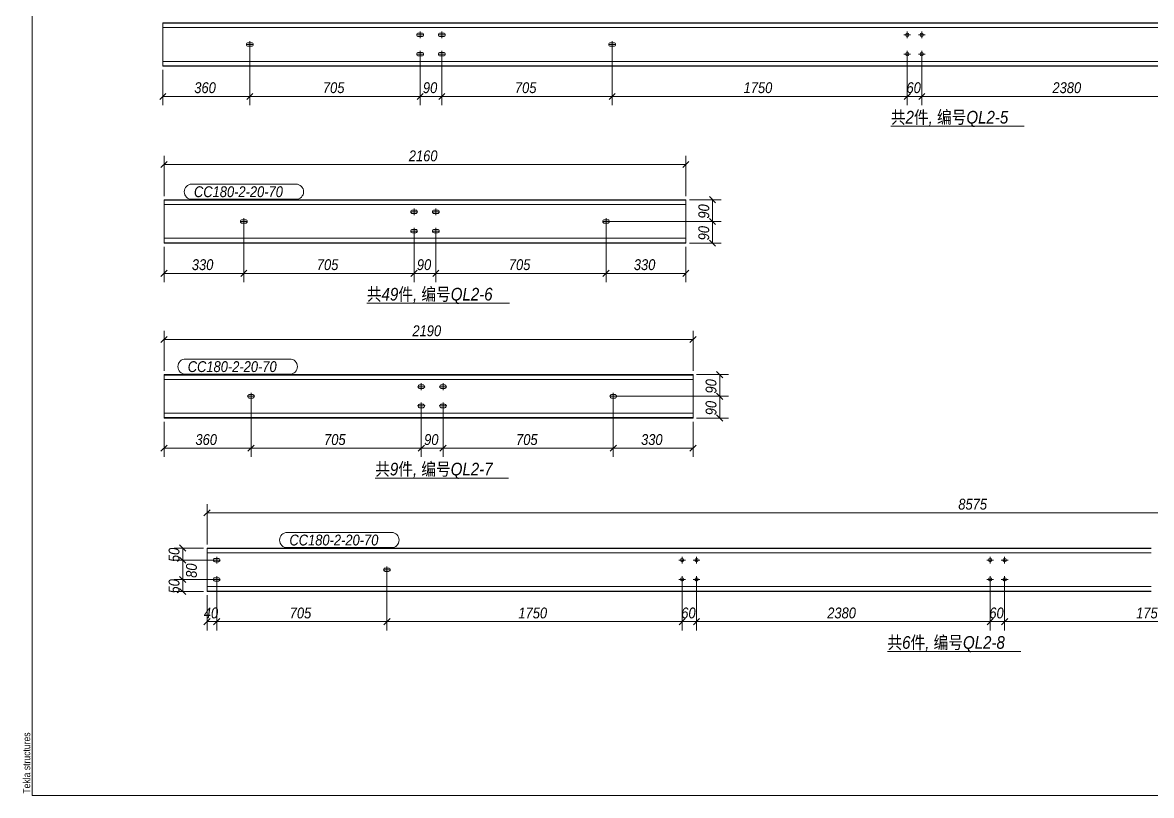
# Model space of a CAD drawing. Extents: x 857 to 4439, y -1249 to 4637.
# Drawn here: x 857.2 to 1168.8, y 3196.1 to 3409.5 of the extents above; entities that cross this region are included whole.
import ezdxf

# ---------------------------------------------------------------- set-up
doc = ezdxf.new("R2010")
doc.units = 0
doc.header["$LTSCALE"] = 1000
doc.header["$MEASUREMENT"] = 0
doc.linetypes.add('XKITLINE00', pattern=[0])
doc.linetypes.add('XKITLINE02', pattern=[4, 2, -2])
for name, color, linetype, lineweight in [('Bolt', 7, 'Continuous', 0), ('DrawingSheet', 5, 'Continuous', 0), ('OtherObjectType', 1, 'Continuous', 0), ('Part', 2, 'Continuous', 0), ('PartMark', 3, 'Continuous', 0), ('Z-DIMENSIONS', 1, 'Continuous', 0)]:
    doc.layers.add(name, color=color, linetype=linetype, lineweight=lineweight)
doc.styles.add('Arial', font='arial.ttf')
doc.styles.add('Arial Italic', font='ariali.ttf')

# ---------------------------------------------------------------- blocks, each defined once
blk = doc.blocks.new('墙面檩条2A')
at = {"layer": 'Bolt', "color": 3, "linetype": 'XKITLINE00', "lineweight": 0}
for p, q in [((111.23, 215.17), (111.19, 215)), ((111.33, 215.33), (111.23, 215.17)), ((111.48, 215.43), (111.33, 215.33)), ((111.66, 215.46), (111.48, 215.43)), ((112.59, 215.46), (111.66, 215.46)), ((112.13, 215.93), (112.13, 214.06)), ((112.77, 215.43), (112.59, 215.46)), ((112.92, 215.33), (112.77, 215.43)), ((113.02, 215.17), (112.92, 215.33)), ((113.06, 215), (113.02, 215.17)), ((117.23, 215.17), (117.19, 215)), ((117.33, 215.33), (117.23, 215.17)), ((117.48, 215.43), (117.33, 215.33)), ((117.66, 215.46), (117.48, 215.43)), ((118.59, 215.46), (117.66, 215.46)), ((118.13, 215.93), (118.13, 214.06)), ((118.77, 215.43), (118.59, 215.46)), ((118.92, 215.33), (118.77, 215.43)), ((119.02, 215.17), (118.92, 215.33)), ((119.06, 215), (119.02, 215.17)), ((246.59, 214.06), (246.59, 215.93)), ((250.59, 214.06), (250.59, 215.93)), ((64.23, 212.51), (64.19, 212.33)), ((64.19, 212.33), (64.19, 212.33)), ((64.19, 212.33), (64.23, 212.15)), ((66.06, 212.33), (64.19, 212.33)), ((64.33, 212.66), (64.23, 212.51)), ((64.23, 212.15), (64.33, 212)), ((64.48, 212.76), (64.33, 212.66)), ((64.33, 212), (64.48, 211.9)), ((64.66, 212.8), (64.48, 212.76)), ((64.48, 211.9), (64.66, 211.86)), ((65.59, 212.8), (64.66, 212.8)), ((65.13, 213.26), (65.13, 211.4)), ((65.77, 212.76), (65.59, 212.8)), ((65.59, 211.86), (65.77, 211.9)), ((65.92, 212.66), (65.77, 212.76)), ((65.77, 211.9), (65.92, 212)), ((66.02, 212.51), (65.92, 212.66)), ((65.92, 212), (66.02, 212.15)), ((66.06, 212.33), (66.02, 212.51)), ((66.02, 212.15), (66.06, 212.33)), ((66.06, 212.33), (66.06, 212.33)), ((111.19, 215), (111.19, 215)), ((111.19, 215), (111.23, 214.82)), ((113.06, 215), (111.19, 215)), ((111.23, 214.82), (111.33, 214.67)), ((111.33, 214.67), (111.48, 214.56)), ((111.48, 214.56), (111.66, 214.53)), ((111.66, 214.53), (112.59, 214.53)), ((112.59, 214.53), (112.77, 214.56)), ((112.77, 214.56), (112.92, 214.67)), ((112.92, 214.67), (113.02, 214.82)), ((113.02, 214.82), (113.06, 215)), ((113.06, 215), (113.06, 215)), ((117.19, 215), (117.19, 215)), ((117.19, 215), (117.23, 214.82)), ((119.06, 215), (117.19, 215)), ((117.23, 214.82), (117.33, 214.67)), ((117.33, 214.67), (117.48, 214.56)), ((117.48, 214.56), (117.66, 214.53)), ((117.66, 214.53), (118.59, 214.53)), ((118.59, 214.53), (118.77, 214.56)), ((118.77, 214.56), (118.92, 214.67)), ((118.92, 214.67), (119.02, 214.82)), ((119.02, 214.82), (119.06, 215)), ((119.06, 215), (119.06, 215)), ((164.23, 212.51), (164.19, 212.33)), ((164.19, 212.33), (164.19, 212.33)), ((164.19, 212.33), (164.23, 212.15)), ((166.06, 212.33), (164.19, 212.33)), ((164.33, 212.66), (164.23, 212.51)), ((164.23, 212.15), (164.33, 212)), ((164.48, 212.76), (164.33, 212.66)), ((164.33, 212), (164.48, 211.9)), ((164.66, 212.8), (164.48, 212.76)), ((164.48, 211.9), (164.66, 211.86)), ((165.59, 212.8), (164.66, 212.8)), ((165.13, 213.26), (165.13, 211.4)), ((165.77, 212.76), (165.59, 212.8)), ((165.59, 211.86), (165.77, 211.9)), ((165.92, 212.66), (165.77, 212.76)), ((165.77, 211.9), (165.92, 212)), ((166.02, 212.51), (165.92, 212.66)), ((165.92, 212), (166.02, 212.15)), ((166.06, 212.33), (166.02, 212.51)), ((166.02, 212.15), (166.06, 212.33)), ((166.06, 212.33), (166.06, 212.33)), ((247.52, 215), (245.66, 215)), ((251.52, 215), (249.66, 215)), ((64.66, 211.86), (65.59, 211.86)), ((111.23, 209.84), (111.19, 209.66)), ((111.19, 209.66), (111.19, 209.66)), ((111.19, 209.66), (111.23, 209.48)), ((113.06, 209.66), (111.19, 209.66)), ((111.33, 209.99), (111.23, 209.84)), ((111.23, 209.48), (111.33, 209.33)), ((111.48, 210.09), (111.33, 209.99)), ((111.33, 209.33), (111.48, 209.23)), ((111.66, 210.13), (111.48, 210.09)), ((111.48, 209.23), (111.66, 209.2)), ((112.59, 210.13), (111.66, 210.13)), ((111.66, 209.2), (112.59, 209.2)), ((112.13, 210.6), (112.13, 208.73)), ((112.77, 210.09), (112.59, 210.13)), ((112.59, 209.2), (112.77, 209.23)), ((112.92, 209.99), (112.77, 210.09)), ((112.77, 209.23), (112.92, 209.33)), ((113.02, 209.84), (112.92, 209.99)), ((112.92, 209.33), (113.02, 209.48)), ((113.06, 209.66), (113.02, 209.84)), ((113.02, 209.48), (113.06, 209.66)), ((113.06, 209.66), (113.06, 209.66)), ((117.23, 209.84), (117.19, 209.66)), ((117.19, 209.66), (117.19, 209.66)), ((117.19, 209.66), (117.23, 209.48)), ((119.06, 209.66), (117.19, 209.66)), ((117.33, 209.99), (117.23, 209.84)), ((117.23, 209.48), (117.33, 209.33)), ((117.48, 210.09), (117.33, 209.99)), ((117.33, 209.33), (117.48, 209.23)), ((117.66, 210.13), (117.48, 210.09)), ((117.48, 209.23), (117.66, 209.2)), ((118.59, 210.13), (117.66, 210.13)), ((117.66, 209.2), (118.59, 209.2)), ((118.13, 210.6), (118.13, 208.73)), ((118.77, 210.09), (118.59, 210.13)), ((118.59, 209.2), (118.77, 209.23)), ((118.92, 209.99), (118.77, 210.09)), ((118.77, 209.23), (118.92, 209.33)), ((119.02, 209.84), (118.92, 209.99)), ((118.92, 209.33), (119.02, 209.48)), ((119.06, 209.66), (119.02, 209.84)), ((119.02, 209.48), (119.06, 209.66)), ((119.06, 209.66), (119.06, 209.66)), ((164.66, 211.86), (165.59, 211.86)), ((247.52, 209.66), (245.66, 209.66)), ((246.59, 208.73), (246.59, 210.6)), ((251.52, 209.66), (249.66, 209.66)), ((250.59, 208.73), (250.59, 210.6)), ((109.55, 166.32), (109.52, 166.14)), ((109.52, 166.14), (109.52, 166.14)), ((109.52, 166.14), (109.55, 165.96)), ((111.38, 166.14), (109.52, 166.14)), ((109.65, 166.47), (109.55, 166.32)), ((109.55, 165.96), (109.65, 165.81)), ((109.81, 166.57), (109.65, 166.47)), ((109.65, 165.81), (109.81, 165.71)), ((109.98, 166.61), (109.81, 166.57)), ((109.81, 165.71), (109.98, 165.68)), ((110.92, 166.61), (109.98, 166.61)), ((109.98, 165.68), (110.92, 165.68)), ((110.45, 167.08), (110.45, 165.21)), ((111.1, 166.57), (110.92, 166.61)), ((110.92, 165.68), (111.1, 165.71)), ((111.25, 166.47), (111.1, 166.57)), ((111.1, 165.71), (111.25, 165.81)), ((111.35, 166.32), (111.25, 166.47)), ((111.25, 165.81), (111.35, 165.96)), ((111.38, 166.14), (111.35, 166.32)), ((111.35, 165.96), (111.38, 166.14)), ((111.38, 166.14), (111.38, 166.14)), ((115.55, 166.32), (115.52, 166.14)), ((115.52, 166.14), (115.52, 166.14)), ((115.52, 166.14), (115.55, 165.96)), ((117.38, 166.14), (115.52, 166.14)), ((115.65, 166.47), (115.55, 166.32)), ((115.55, 165.96), (115.65, 165.81)), ((115.81, 166.57), (115.65, 166.47)), ((115.65, 165.81), (115.81, 165.71)), ((115.98, 166.61), (115.81, 166.57)), ((115.81, 165.71), (115.98, 165.68)), ((116.92, 166.61), (115.98, 166.61)), ((115.98, 165.68), (116.92, 165.68)), ((116.45, 167.08), (116.45, 165.21)), ((117.1, 166.57), (116.92, 166.61)), ((116.92, 165.68), (117.1, 165.71)), ((117.25, 166.47), (117.1, 166.57)), ((117.1, 165.71), (117.25, 165.81)), ((117.35, 166.32), (117.25, 166.47)), ((117.25, 165.81), (117.35, 165.96)), ((117.38, 166.14), (117.35, 166.32)), ((117.35, 165.96), (117.38, 166.14)), ((117.38, 166.14), (117.38, 166.14)), ((62.55, 163.65), (62.52, 163.48)), ((62.52, 163.48), (62.52, 163.48)), ((62.52, 163.48), (62.55, 163.3)), ((64.38, 163.48), (62.52, 163.48)), ((62.65, 163.81), (62.55, 163.65)), ((62.55, 163.3), (62.65, 163.15)), ((62.81, 163.91), (62.65, 163.81)), ((62.65, 163.15), (62.81, 163.04)), ((62.98, 163.94), (62.81, 163.91)), ((62.81, 163.04), (62.98, 163.01)), ((63.92, 163.94), (62.98, 163.94)), ((62.98, 163.01), (63.92, 163.01)), ((63.45, 164.41), (63.45, 162.54)), ((64.1, 163.91), (63.92, 163.94)), ((63.92, 163.01), (64.1, 163.04)), ((64.25, 163.81), (64.1, 163.91)), ((64.1, 163.04), (64.25, 163.15)), ((64.35, 163.65), (64.25, 163.81)), ((64.25, 163.15), (64.35, 163.3)), ((64.38, 163.48), (64.35, 163.65)), ((64.35, 163.3), (64.38, 163.48)), ((64.38, 163.48), (64.38, 163.48)), ((162.55, 163.65), (162.52, 163.48)), ((162.52, 163.48), (162.52, 163.48)), ((162.52, 163.48), (162.55, 163.3)), ((164.38, 163.48), (162.52, 163.48)), ((162.65, 163.81), (162.55, 163.65)), ((162.55, 163.3), (162.65, 163.15)), ((162.81, 163.91), (162.65, 163.81)), ((162.65, 163.15), (162.81, 163.04)), ((162.98, 163.94), (162.81, 163.91)), ((162.81, 163.04), (162.98, 163.01)), ((163.92, 163.94), (162.98, 163.94)), ((162.98, 163.01), (163.92, 163.01)), ((163.45, 164.41), (163.45, 162.54)), ((164.1, 163.91), (163.92, 163.94)), ((163.92, 163.01), (164.1, 163.04)), ((164.25, 163.81), (164.1, 163.91)), ((164.1, 163.04), (164.25, 163.15)), ((164.35, 163.65), (164.25, 163.81)), ((164.25, 163.15), (164.35, 163.3)), ((164.38, 163.48), (164.35, 163.65)), ((164.35, 163.3), (164.38, 163.48)), ((164.38, 163.48), (164.38, 163.48)), ((109.55, 160.99), (109.52, 160.81)), ((109.52, 160.81), (109.52, 160.81)), ((109.52, 160.81), (109.55, 160.63)), ((111.38, 160.81), (109.52, 160.81)), ((109.65, 161.14), (109.55, 160.99)), ((109.55, 160.63), (109.65, 160.48)), ((109.81, 161.24), (109.65, 161.14)), ((109.65, 160.48), (109.81, 160.38)), ((109.98, 161.28), (109.81, 161.24)), ((109.81, 160.38), (109.98, 160.34)), ((110.92, 161.28), (109.98, 161.28)), ((109.98, 160.34), (110.92, 160.34)), ((110.45, 161.74), (110.45, 159.88)), ((111.1, 161.24), (110.92, 161.28)), ((110.92, 160.34), (111.1, 160.38)), ((111.25, 161.14), (111.1, 161.24)), ((111.1, 160.38), (111.25, 160.48)), ((111.35, 160.99), (111.25, 161.14)), ((111.25, 160.48), (111.35, 160.63)), ((111.38, 160.81), (111.35, 160.99)), ((111.35, 160.63), (111.38, 160.81)), ((111.38, 160.81), (111.38, 160.81)), ((115.55, 160.99), (115.52, 160.81)), ((115.52, 160.81), (115.52, 160.81)), ((115.52, 160.81), (115.55, 160.63)), ((117.38, 160.81), (115.52, 160.81)), ((115.65, 161.14), (115.55, 160.99)), ((115.55, 160.63), (115.65, 160.48)), ((115.81, 161.24), (115.65, 161.14)), ((115.65, 160.48), (115.81, 160.38)), ((115.98, 161.28), (115.81, 161.24)), ((115.81, 160.38), (115.98, 160.34)), ((116.92, 161.28), (115.98, 161.28)), ((115.98, 160.34), (116.92, 160.34)), ((116.45, 161.74), (116.45, 159.88)), ((117.1, 161.24), (116.92, 161.28)), ((116.92, 160.34), (117.1, 160.38)), ((117.25, 161.14), (117.1, 161.24)), ((117.1, 160.38), (117.25, 160.48)), ((117.35, 160.99), (117.25, 161.14)), ((117.25, 160.48), (117.35, 160.63)), ((117.38, 160.81), (117.35, 160.99)), ((117.35, 160.63), (117.38, 160.81)), ((117.38, 160.81), (117.38, 160.81)), ((112.45, 118.79), (112.45, 116.92)), ((118.45, 118.79), (118.45, 116.92)), ((64.55, 115.37), (64.52, 115.19)), ((64.65, 115.52), (64.55, 115.37)), ((64.81, 115.62), (64.65, 115.52)), ((64.98, 115.65), (64.81, 115.62)), ((65.92, 115.65), (64.98, 115.65)), ((65.45, 116.12), (65.45, 114.25)), ((66.1, 115.62), (65.92, 115.65)), ((66.25, 115.52), (66.1, 115.62)), ((66.35, 115.37), (66.25, 115.52)), ((66.38, 115.19), (66.35, 115.37)), ((111.55, 118.03), (111.52, 117.85)), ((111.52, 117.85), (111.52, 117.85)), ((111.52, 117.85), (111.55, 117.68)), ((113.38, 117.85), (111.52, 117.85)), ((111.65, 118.18), (111.55, 118.03)), ((111.55, 117.68), (111.65, 117.52)), ((111.81, 118.29), (111.65, 118.18)), ((111.65, 117.52), (111.81, 117.42)), ((111.98, 118.32), (111.81, 118.29)), ((111.81, 117.42), (111.98, 117.39)), ((112.92, 118.32), (111.98, 118.32)), ((111.98, 117.39), (112.92, 117.39)), ((113.1, 118.29), (112.92, 118.32)), ((112.92, 117.39), (113.1, 117.42)), ((113.25, 118.18), (113.1, 118.29)), ((113.1, 117.42), (113.25, 117.52)), ((113.35, 118.03), (113.25, 118.18)), ((113.25, 117.52), (113.35, 117.68)), ((113.38, 117.85), (113.35, 118.03)), ((113.35, 117.68), (113.38, 117.85)), ((113.38, 117.85), (113.38, 117.85)), ((117.55, 118.03), (117.52, 117.85)), ((117.52, 117.85), (117.52, 117.85)), ((117.52, 117.85), (117.55, 117.68)), ((119.38, 117.85), (117.52, 117.85)), ((117.65, 118.18), (117.55, 118.03)), ((117.55, 117.68), (117.65, 117.52)), ((117.81, 118.29), (117.65, 118.18)), ((117.65, 117.52), (117.81, 117.42)), ((117.98, 118.32), (117.81, 118.29)), ((117.81, 117.42), (117.98, 117.39)), ((118.92, 118.32), (117.98, 118.32)), ((117.98, 117.39), (118.92, 117.39)), ((119.1, 118.29), (118.92, 118.32)), ((118.92, 117.39), (119.1, 117.42)), ((119.25, 118.18), (119.1, 118.29)), ((119.1, 117.42), (119.25, 117.52)), ((119.35, 118.03), (119.25, 118.18)), ((119.25, 117.52), (119.35, 117.68)), ((119.38, 117.85), (119.35, 118.03)), ((119.35, 117.68), (119.38, 117.85)), ((119.38, 117.85), (119.38, 117.85)), ((164.55, 115.37), (164.52, 115.19)), ((164.65, 115.52), (164.55, 115.37)), ((164.81, 115.62), (164.65, 115.52)), ((164.98, 115.65), (164.81, 115.62)), ((165.92, 115.65), (164.98, 115.65)), ((165.45, 116.12), (165.45, 114.25)), ((166.1, 115.62), (165.92, 115.65)), ((166.25, 115.52), (166.1, 115.62)), ((166.35, 115.37), (166.25, 115.52)), ((166.38, 115.19), (166.35, 115.37)), ((64.52, 115.19), (64.52, 115.19)), ((64.52, 115.19), (64.55, 115.01)), ((66.38, 115.19), (64.52, 115.19)), ((64.55, 115.01), (64.65, 114.86)), ((64.65, 114.86), (64.81, 114.76)), ((64.81, 114.76), (64.98, 114.72)), ((64.98, 114.72), (65.92, 114.72)), ((65.92, 114.72), (66.1, 114.76)), ((66.1, 114.76), (66.25, 114.86)), ((66.25, 114.86), (66.35, 115.01)), ((66.35, 115.01), (66.38, 115.19)), ((66.38, 115.19), (66.38, 115.19)), ((111.55, 112.7), (111.52, 112.52)), ((111.52, 112.52), (111.52, 112.52)), ((111.52, 112.52), (111.55, 112.34)), ((113.38, 112.52), (111.52, 112.52)), ((111.65, 112.85), (111.55, 112.7)), ((111.55, 112.34), (111.65, 112.19)), ((111.81, 112.95), (111.65, 112.85)), ((111.65, 112.19), (111.81, 112.09)), ((111.98, 112.99), (111.81, 112.95)), ((112.92, 112.99), (111.98, 112.99)), ((112.45, 113.45), (112.45, 111.59)), ((113.1, 112.95), (112.92, 112.99)), ((113.25, 112.85), (113.1, 112.95)), ((113.1, 112.09), (113.25, 112.19)), ((113.35, 112.7), (113.25, 112.85)), ((113.25, 112.19), (113.35, 112.34)), ((113.38, 112.52), (113.35, 112.7)), ((113.35, 112.34), (113.38, 112.52)), ((113.38, 112.52), (113.38, 112.52)), ((117.55, 112.7), (117.52, 112.52)), ((117.52, 112.52), (117.52, 112.52)), ((117.52, 112.52), (117.55, 112.34)), ((119.38, 112.52), (117.52, 112.52)), ((117.65, 112.85), (117.55, 112.7)), ((117.55, 112.34), (117.65, 112.19)), ((117.81, 112.95), (117.65, 112.85)), ((117.65, 112.19), (117.81, 112.09)), ((117.98, 112.99), (117.81, 112.95)), ((118.92, 112.99), (117.98, 112.99)), ((118.45, 113.45), (118.45, 111.59)), ((119.1, 112.95), (118.92, 112.99)), ((119.25, 112.85), (119.1, 112.95)), ((119.1, 112.09), (119.25, 112.19)), ((119.35, 112.7), (119.25, 112.85)), ((119.25, 112.19), (119.35, 112.34)), ((119.38, 112.52), (119.35, 112.7)), ((119.35, 112.34), (119.38, 112.52)), ((119.38, 112.52), (119.38, 112.52)), ((164.52, 115.19), (164.52, 115.19)), ((164.52, 115.19), (164.55, 115.01)), ((166.38, 115.19), (164.52, 115.19)), ((164.55, 115.01), (164.65, 114.86)), ((164.65, 114.86), (164.81, 114.76)), ((164.81, 114.76), (164.98, 114.72)), ((164.98, 114.72), (165.92, 114.72)), ((165.92, 114.72), (166.1, 114.76)), ((166.1, 114.76), (166.25, 114.86)), ((166.25, 114.86), (166.35, 115.01)), ((166.35, 115.01), (166.38, 115.19)), ((166.38, 115.19), (166.38, 115.19)), ((111.81, 112.09), (111.98, 112.05)), ((111.98, 112.05), (112.92, 112.05)), ((112.92, 112.05), (113.1, 112.09)), ((117.81, 112.09), (117.98, 112.05)), ((117.98, 112.05), (118.92, 112.05)), ((118.92, 112.05), (119.1, 112.09)), ((55.07, 70.15), (55.04, 69.98)), ((55.04, 69.98), (55.04, 69.98)), ((55.04, 69.98), (55.07, 69.8)), ((56.9, 69.98), (55.04, 69.98)), ((55.17, 70.31), (55.07, 70.15)), ((55.07, 69.8), (55.17, 69.65)), ((55.32, 70.41), (55.17, 70.31)), ((55.17, 69.65), (55.32, 69.54)), ((55.5, 70.44), (55.32, 70.41)), ((55.32, 69.54), (55.5, 69.51)), ((56.44, 70.44), (55.5, 70.44)), ((55.5, 69.51), (56.44, 69.51)), ((55.97, 70.91), (55.97, 69.04)), ((56.61, 70.41), (56.44, 70.44)), ((56.44, 69.51), (56.61, 69.54)), ((56.77, 70.31), (56.61, 70.41)), ((56.61, 69.54), (56.77, 69.65)), ((56.87, 70.15), (56.77, 70.31)), ((56.77, 69.65), (56.87, 69.8)), ((56.9, 69.98), (56.87, 70.15)), ((56.87, 69.8), (56.9, 69.98)), ((56.9, 69.98), (56.9, 69.98)), ((185.37, 69.98), (183.5, 69.98)), ((184.43, 69.04), (184.43, 70.91)), ((189.37, 69.98), (187.5, 69.98)), ((188.43, 69.04), (188.43, 70.91)), ((270.4, 69.98), (268.53, 69.98)), ((269.47, 69.04), (269.47, 70.91)), ((274.4, 69.98), (272.53, 69.98)), ((273.47, 69.04), (273.47, 70.91)), ((55.97, 65.58), (55.97, 63.71)), ((102.07, 67.49), (102.04, 67.31)), ((102.04, 67.31), (102.04, 67.31)), ((102.04, 67.31), (102.07, 67.13)), ((103.9, 67.31), (102.04, 67.31)), ((102.17, 67.64), (102.07, 67.49)), ((102.07, 67.13), (102.17, 66.98)), ((102.32, 67.74), (102.17, 67.64)), ((102.17, 66.98), (102.32, 66.88)), ((102.5, 67.78), (102.32, 67.74)), ((102.32, 66.88), (102.5, 66.84)), ((103.44, 67.78), (102.5, 67.78)), ((102.5, 66.84), (103.44, 66.84)), ((102.97, 68.24), (102.97, 66.38)), ((103.61, 67.74), (103.44, 67.78)), ((103.44, 66.84), (103.61, 66.88)), ((103.77, 67.64), (103.61, 67.74)), ((103.61, 66.88), (103.77, 66.98)), ((103.87, 67.49), (103.77, 67.64)), ((103.77, 66.98), (103.87, 67.13)), ((103.9, 67.31), (103.87, 67.49)), ((103.87, 67.13), (103.9, 67.31)), ((103.9, 67.31), (103.9, 67.31)), ((184.43, 63.71), (184.43, 65.58)), ((188.43, 63.71), (188.43, 65.58)), ((269.47, 63.71), (269.47, 65.58)), ((273.47, 63.71), (273.47, 65.58)), ((55.07, 64.82), (55.04, 64.64)), ((55.04, 64.64), (55.04, 64.64)), ((55.04, 64.64), (55.07, 64.46)), ((56.9, 64.64), (55.04, 64.64)), ((55.17, 64.97), (55.07, 64.82)), ((55.07, 64.46), (55.17, 64.31)), ((55.32, 65.07), (55.17, 64.97)), ((55.17, 64.31), (55.32, 64.21)), ((55.5, 65.11), (55.32, 65.07)), ((55.32, 64.21), (55.5, 64.18)), ((56.44, 65.11), (55.5, 65.11)), ((55.5, 64.18), (56.44, 64.18)), ((56.61, 65.07), (56.44, 65.11)), ((56.44, 64.18), (56.61, 64.21)), ((56.77, 64.97), (56.61, 65.07)), ((56.61, 64.21), (56.77, 64.31)), ((56.87, 64.82), (56.77, 64.97)), ((56.77, 64.31), (56.87, 64.46)), ((56.9, 64.64), (56.87, 64.82)), ((56.87, 64.46), (56.9, 64.64)), ((56.9, 64.64), (56.9, 64.64)), ((185.37, 64.64), (183.5, 64.64)), ((189.37, 64.64), (187.5, 64.64)), ((270.4, 64.64), (268.53, 64.64)), ((274.4, 64.64), (272.53, 64.64))]:
    blk.add_line(p, q, dxfattribs=at)
for centre in [(246.59, 215), (250.59, 215), (246.59, 209.66), (250.59, 209.66), (184.43, 69.98), (188.43, 69.98), (269.47, 69.98), (273.47, 69.98), (184.43, 64.64), (188.43, 64.64), (269.47, 64.64), (273.47, 64.64)]:
    blk.add_circle(centre, 0.467, dxfattribs=at)
at = {"layer": 'DrawingSheet', "color": 5, "linetype": 'XKITLINE00', "lineweight": 0}
for p, q in [((5, 415), (5, 5)), ((5, 5), (589, 5))]:
    blk.add_line(p, q, dxfattribs=at)
at = {"layer": 'OtherObjectType', "color": 1, "linetype": 'XKITLINE00', "lineweight": 0}
for p, q in [((242.06, 189.75), (278.88, 189.75)), ((97.42, 140.89), (136.84, 140.89)), ((99.72, 92.6), (136.55, 92.6)), ((241.12, 44.73), (277.94, 44.73))]:
    blk.add_line(p, q, dxfattribs=at)
at = {"layer": 'Part', "color": 2, "linetype": 'XKITLINE00', "lineweight": 0}
for p, q in [((41.13, 206.33), (41.13, 218.33)), ((206.02, 218.33), (41.13, 218.33)), ((291.06, 218.33), (206.12, 218.33)), ((376.09, 218.33), (291.16, 218.33)), ((206.02, 217), (41.13, 217)), ((291.06, 217), (206.12, 217)), ((376.09, 217), (291.16, 217)), ((206.02, 207.66), (41.13, 207.66)), ((206.02, 206.33), (41.13, 206.33)), ((291.06, 207.66), (206.12, 207.66)), ((291.06, 206.33), (206.12, 206.33)), ((376.09, 207.66), (291.16, 207.66)), ((376.09, 206.33), (291.16, 206.33)), ((41.45, 157.48), (41.45, 169.48)), ((185.45, 169.48), (41.45, 169.48)), ((185.45, 157.48), (185.45, 169.48)), ((185.45, 168.14), (41.45, 168.14)), ((185.45, 158.81), (41.45, 158.81)), ((185.45, 157.48), (41.45, 157.48)), ((41.45, 109.19), (41.45, 121.19)), ((187.45, 121.19), (41.45, 121.19)), ((187.45, 119.85), (41.45, 119.85)), ((187.45, 109.19), (187.45, 121.19)), ((187.45, 110.52), (41.45, 110.52)), ((187.45, 109.19), (41.45, 109.19)), ((53.3, 61.31), (53.3, 73.31)), ((143.87, 73.31), (53.3, 73.31)), ((143.87, 71.98), (53.3, 71.98)), ((228.9, 73.31), (143.97, 73.31)), ((228.9, 71.98), (143.97, 71.98)), ((313.93, 73.31), (229, 73.31)), ((313.93, 71.98), (229, 71.98)), ((143.87, 62.64), (53.3, 62.64)), ((228.9, 62.64), (143.97, 62.64)), ((313.93, 62.64), (229, 62.64)), ((143.87, 61.31), (53.3, 61.31)), ((228.9, 61.31), (143.97, 61.31)), ((313.93, 61.31), (229, 61.31))]:
    blk.add_line(p, q, dxfattribs=at)
at = {"layer": 'Part', "color": 7, "linetype": 'XKITLINE02', "lineweight": 0}
for p, q in [((206.02, 218.2), (41.13, 218.2)), ((291.06, 218.2), (206.12, 218.2)), ((376.09, 218.2), (291.16, 218.2)), ((206.02, 206.46), (41.13, 206.46)), ((291.06, 206.46), (206.12, 206.46)), ((376.09, 206.46), (291.16, 206.46)), ((185.45, 169.34), (41.45, 169.34)), ((185.45, 157.61), (41.45, 157.61)), ((187.45, 121.05), (41.45, 121.05)), ((187.45, 109.32), (41.45, 109.32)), ((143.87, 73.18), (53.3, 73.18)), ((228.9, 73.18), (143.97, 73.18)), ((313.93, 73.18), (229, 73.18)), ((143.87, 61.44), (53.3, 61.44)), ((228.9, 61.44), (143.97, 61.44)), ((313.93, 61.44), (229, 61.44))]:
    blk.add_line(p, q, dxfattribs=at)
at = {"layer": 'PartMark', "color": 1, "linetype": 'XKITLINE00', "lineweight": 0}
for p, q in [((49.1, 173.78), (77.87, 173.78)), ((49.1, 169.58), (77.87, 169.58)), ((47.38, 125.49), (76.15, 125.49)), ((47.38, 121.29), (76.15, 121.29)), ((75.45, 77.61), (104.23, 77.61)), ((75.45, 73.41), (104.23, 73.41))]:
    blk.add_line(p, q, dxfattribs=at)
for centre, start, end in [((49.1, 171.68), 90, 270), ((77.87, 171.68), 270, 90), ((47.38, 123.39), 90, 270), ((76.15, 123.39), 270, 90), ((75.45, 75.51), 90, 270), ((104.23, 75.51), 270, 90)]:
    blk.add_arc(centre, 2.1, start, end, dxfattribs=at)
at = {"layer": 'Z-DIMENSIONS', "color": 4, "linetype": 'XKITLINE00', "lineweight": 0}
for p, q in [((65.13, 211.33), (65.13, 195.6)), ((65.13, 211.33), (65.13, 195.6)), ((165.13, 211.33), (165.13, 195.6)), ((165.13, 211.33), (165.13, 195.6)), ((112.13, 208.66), (112.13, 195.6)), ((112.13, 208.66), (112.13, 195.6)), ((118.13, 208.66), (118.13, 195.6)), ((118.13, 208.66), (118.13, 195.6)), ((246.59, 208.66), (246.59, 195.6)), ((246.59, 208.66), (246.59, 195.6)), ((250.59, 208.66), (250.59, 195.6)), ((250.59, 208.66), (250.59, 195.6)), ((41.13, 205.33), (41.13, 195.6)), ((41.98, 198.84), (40.28, 197.15)), ((41.13, 198), (65.13, 198)), ((65.98, 198.84), (64.28, 197.15)), ((65.98, 198.84), (64.28, 197.15)), ((65.13, 198), (112.13, 198)), ((112.98, 198.84), (111.28, 197.15)), ((112.98, 198.84), (111.28, 197.15)), ((112.13, 198), (118.13, 198)), ((118.98, 198.84), (117.28, 197.15)), ((118.98, 198.84), (117.28, 197.15)), ((118.13, 198), (165.13, 198)), ((165.98, 198.84), (164.28, 197.15)), ((165.98, 198.84), (164.28, 197.15)), ((165.13, 198), (246.59, 198)), ((247.44, 198.84), (245.74, 197.15)), ((247.44, 198.84), (245.74, 197.15)), ((246.59, 198), (250.59, 198)), ((251.44, 198.84), (249.74, 197.15)), ((251.44, 198.84), (249.74, 197.15)), ((250.59, 198), (331.62, 198)), ((41.45, 170.48), (41.45, 181.58)), ((185.45, 170.48), (185.45, 181.58)), ((42.3, 180.03), (40.6, 178.33)), ((41.45, 179.18), (185.45, 179.18)), ((186.3, 180.03), (184.6, 178.33)), ((186.45, 169.48), (195.22, 169.48)), ((191.97, 170.32), (193.67, 168.63)), ((192.82, 163.48), (192.82, 169.48)), ((63.45, 162.48), (63.45, 146.74)), ((63.45, 162.48), (63.45, 146.74)), ((163.45, 162.48), (163.45, 146.74)), ((163.45, 162.48), (163.45, 146.74)), ((164.45, 163.48), (195.22, 163.48)), ((164.45, 163.48), (195.22, 163.48)), ((191.97, 164.32), (193.67, 162.63)), ((191.97, 164.32), (193.67, 162.63)), ((192.82, 157.48), (192.82, 163.48)), ((110.45, 159.81), (110.45, 146.74)), ((110.45, 159.81), (110.45, 146.74)), ((116.45, 159.81), (116.45, 146.74)), ((116.45, 159.81), (116.45, 146.74)), ((41.45, 156.48), (41.45, 146.74)), ((185.45, 156.48), (185.45, 146.74)), ((186.45, 157.48), (195.22, 157.48)), ((191.97, 158.32), (193.67, 156.63)), ((42.3, 149.99), (40.6, 148.29)), ((64.3, 149.99), (62.6, 148.29)), ((64.3, 149.99), (62.6, 148.29)), ((111.3, 149.99), (109.6, 148.29)), ((111.3, 149.99), (109.6, 148.29)), ((117.3, 149.99), (115.6, 148.29)), ((117.3, 149.99), (115.6, 148.29)), ((164.3, 149.99), (162.6, 148.29)), ((164.3, 149.99), (162.6, 148.29)), ((186.3, 149.99), (184.6, 148.29)), ((41.45, 149.14), (63.45, 149.14)), ((63.45, 149.14), (110.45, 149.14)), ((110.45, 149.14), (116.45, 149.14)), ((116.45, 149.14), (163.45, 149.14)), ((163.45, 149.14), (185.45, 149.14)), ((42.3, 131.74), (40.6, 130.04)), ((41.45, 122.19), (41.45, 133.29)), ((41.45, 130.89), (187.45, 130.89)), ((188.3, 131.74), (186.6, 130.04)), ((187.45, 122.19), (187.45, 133.29)), ((193.97, 122.04), (195.67, 120.34)), ((188.45, 121.19), (197.22, 121.19)), ((194.82, 115.19), (194.82, 121.19)), ((193.97, 116.04), (195.67, 114.34)), ((193.97, 116.04), (195.67, 114.34)), ((65.45, 114.19), (65.45, 98.45)), ((65.45, 114.19), (65.45, 98.45)), ((165.45, 114.19), (165.45, 98.45)), ((165.45, 114.19), (165.45, 98.45)), ((166.45, 115.19), (197.22, 115.19)), ((166.45, 115.19), (197.22, 115.19)), ((194.82, 109.19), (194.82, 115.19)), ((112.45, 111.52), (112.45, 98.45)), ((112.45, 111.52), (112.45, 98.45)), ((118.45, 111.52), (118.45, 98.45)), ((118.45, 111.52), (118.45, 98.45)), ((188.45, 109.19), (197.22, 109.19)), ((193.97, 110.04), (195.67, 108.34)), ((41.45, 108.19), (41.45, 98.45)), ((187.45, 108.19), (187.45, 98.45)), ((42.3, 101.7), (40.6, 100.01)), ((41.45, 100.85), (65.45, 100.85)), ((66.3, 101.7), (64.6, 100.01)), ((66.3, 101.7), (64.6, 100.01)), ((65.45, 100.85), (112.45, 100.85)), ((113.3, 101.7), (111.6, 100.01)), ((113.3, 101.7), (111.6, 100.01)), ((112.45, 100.85), (118.45, 100.85)), ((119.3, 101.7), (117.6, 100.01)), ((119.3, 101.7), (117.6, 100.01)), ((118.45, 100.85), (165.45, 100.85)), ((166.3, 101.7), (164.6, 100.01)), ((166.3, 101.7), (164.6, 100.01)), ((165.45, 100.85), (187.45, 100.85)), ((188.3, 101.7), (186.6, 100.01)), ((53.3, 74.31), (53.3, 85.41)), ((54.15, 83.86), (52.45, 82.16)), ((53.3, 83.01), (476.97, 83.01)), ((52.3, 73.31), (44.2, 73.31)), ((45.75, 74.16), (47.45, 72.46)), ((46.6, 69.98), (46.6, 73.31)), ((54.97, 69.98), (44.2, 69.98)), ((54.97, 69.98), (44.2, 69.98)), ((45.75, 70.82), (47.45, 69.13)), ((45.75, 70.82), (47.45, 69.13)), ((46.6, 64.64), (46.6, 69.98)), ((45.75, 65.49), (47.45, 63.79)), ((45.75, 65.49), (47.45, 63.79)), ((102.97, 66.31), (102.97, 50.58)), ((102.97, 66.31), (102.97, 50.58)), ((54.97, 64.64), (44.2, 64.64)), ((54.97, 64.64), (44.2, 64.64)), ((46.6, 61.31), (46.6, 64.64)), ((55.97, 63.64), (55.97, 50.58)), ((55.97, 63.64), (55.97, 50.58)), ((184.43, 63.64), (184.43, 50.58)), ((184.43, 63.64), (184.43, 50.58)), ((188.43, 63.64), (188.43, 50.58)), ((188.43, 63.64), (188.43, 50.58)), ((269.47, 63.64), (269.47, 50.58)), ((269.47, 63.64), (269.47, 50.58)), ((273.47, 63.64), (273.47, 50.58)), ((273.47, 63.64), (273.47, 50.58)), ((52.3, 61.31), (44.2, 61.31)), ((45.75, 62.16), (47.45, 60.46)), ((53.3, 60.31), (53.3, 50.58)), ((54.15, 53.82), (52.45, 52.13)), ((53.3, 52.98), (55.97, 52.98)), ((56.82, 53.82), (55.12, 52.13)), ((56.82, 53.82), (55.12, 52.13)), ((55.97, 52.98), (102.97, 52.98)), ((103.82, 53.82), (102.12, 52.13)), ((103.82, 53.82), (102.12, 52.13)), ((102.97, 52.98), (184.43, 52.98)), ((185.28, 53.82), (183.59, 52.13)), ((185.28, 53.82), (183.59, 52.13)), ((184.43, 52.98), (188.43, 52.98)), ((189.28, 53.82), (187.59, 52.13)), ((189.28, 53.82), (187.59, 52.13)), ((188.43, 52.98), (269.47, 52.98)), ((270.32, 53.82), (268.62, 52.13)), ((270.32, 53.82), (268.62, 52.13)), ((269.47, 52.98), (273.47, 52.98)), ((274.32, 53.82), (272.62, 52.13)), ((274.32, 53.82), (272.62, 52.13)), ((273.47, 52.98), (354.97, 52.98))]:
    blk.add_line(p, q, dxfattribs=at)
at = {"layer": 'Z-DIMENSIONS', "color": 3}
for p in [(41.13, 198), (65.13, 198), (65.13, 198), (112.13, 198), (112.13, 198), (118.13, 198), (118.13, 198), (165.13, 198), (165.13, 198), (246.59, 198), (246.59, 198), (250.59, 198), (250.59, 198), (41.45, 179.18), (185.45, 179.18), (192.82, 169.48), (192.82, 163.48), (192.82, 163.48), (192.82, 157.48), (41.45, 149.14), (63.45, 149.14), (63.45, 149.14), (110.45, 149.14), (110.45, 149.14), (116.45, 149.14), (116.45, 149.14), (163.45, 149.14), (163.45, 149.14), (185.45, 149.14), (41.45, 130.89), (187.45, 130.89), (194.82, 121.19), (194.82, 115.19), (194.82, 115.19), (194.82, 109.19), (41.45, 100.85), (65.45, 100.85), (65.45, 100.85), (112.45, 100.85), (112.45, 100.85), (118.45, 100.85), (118.45, 100.85), (165.45, 100.85), (165.45, 100.85), (187.45, 100.85), (53.3, 83.01), (46.6, 73.31), (46.6, 69.98), (46.6, 69.98), (46.6, 64.64), (46.6, 64.64), (46.6, 61.31), (53.3, 52.98), (55.97, 52.98), (55.97, 52.98), (102.97, 52.98), (102.97, 52.98), (184.43, 52.98), (184.43, 52.98), (188.43, 52.98), (188.43, 52.98), (269.47, 52.98), (269.47, 52.98), (273.47, 52.98), (273.47, 52.98)]:
    blk.add_point(p, dxfattribs=at)
at = {"layer": 'DrawingSheet', "color": 5, "style": 'Arial', "width": 0.85}
blk.add_text('Tekla structures', height=2, rotation=90, dxfattribs=at).set_placement((4.5, 5.5))
at = {"layer": 'OtherObjectType', "color": 1, "style": 'Arial Italic', "width": 0.85}
for s, p in [('共2件, 编号QL2-5', (242.06, 190.5)), ('共49件, 编号QL2-6', (97.42, 141.64)), ('共9件, 编号QL2-7', (99.72, 93.35)), ('共6件, 编号QL2-8', (241.12, 45.48))]:
    blk.add_text(s, height=3.5, dxfattribs=at).set_placement(p)
at = {"layer": 'PartMark', "color": 7, "style": 'Arial Italic', "width": 0.85}
for p in [(49.7, 170.18), (47.98, 121.89), (76.05, 74.01)]:
    blk.add_text('CC180-2-20-70', height=3, dxfattribs=at).set_placement(p)
at = {"layer": 'Z-DIMENSIONS', "color": 3, "style": 'Arial Italic', "width": 0.85}
for s, p in [('360', (49.79, 198.9)), ('705', (85.29, 198.9)), ('90', (112.9, 198.9)), ('705', (138.29, 198.9)), ('1750', (201.41, 198.9)), ('60', (246.37, 198.9)), ('2380', (286.66, 198.9)), ('2160', (109, 180.08)), ('330', (49.11, 150.04)), ('705', (83.61, 150.04)), ('90', (111.23, 150.04)), ('705', (136.61, 150.04)), ('330', (171.11, 150.04)), ('2190', (110, 131.79)), ('360', (50.11, 101.75)), ('705', (85.61, 101.75)), ('90', (113.23, 101.75)), ('705', (138.61, 101.75)), ('330', (173.11, 101.75)), ('8575', (260.68, 83.91)), ('40', (52.41, 53.88)), ('705', (76.13, 53.88)), ('1750', (139.25, 53.88)), ('60', (184.21, 53.88)), ('2380', (224.5, 53.88)), ('60', (269.24, 53.88)), ('1750', (309.77, 53.88))]:
    blk.add_text(s, height=3, dxfattribs=at).set_placement(p)
for s, p in [('90', (191.92, 164.25)), ('90', (191.92, 158.25)), ('90', (193.92, 115.96)), ('90', (193.92, 109.96)), ('50', (45.7, 69.42)), ('80', (50.5, 65.08)), ('50', (45.7, 60.75))]:
    blk.add_text(s, height=3, rotation=90.0002, dxfattribs=at).set_placement(p)

msp = doc.modelspace()

# ---------------------------------------------------------------- block references
msp.add_blockref('墙面檩条2A', (854.82, 3191.08))

doc.saveas('drawing.dxf')
